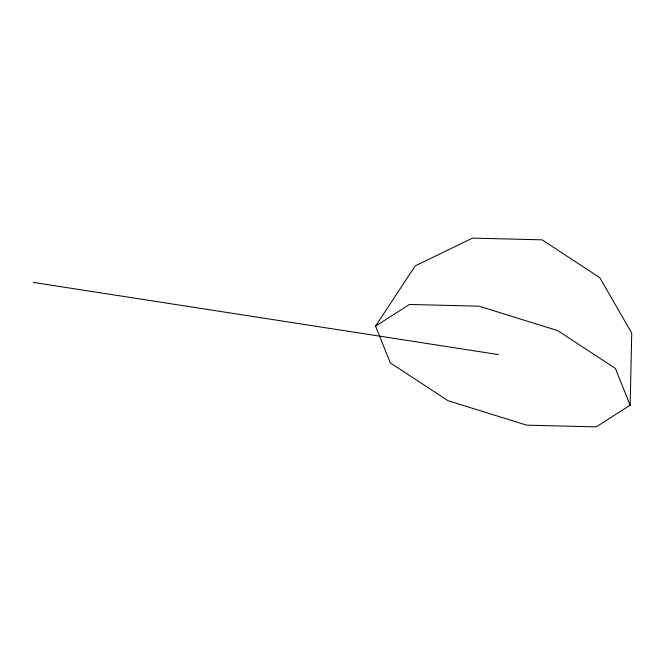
<?xml version="1.0" encoding="UTF-8"?>
<svg xmlns="http://www.w3.org/2000/svg" width="665" height="665" viewBox="0 0 665 665"><rect width="100%" height="100%" fill="white"/><g stroke="black" fill="none" stroke-linecap="round" stroke-linejoin="round"><path stroke-width="1" d="M630.146 405.201L631.75 333.148L599.805 277.671L542.075 239.841L472.516 238.128L415.193 265.875L375.567 326.116L390.313 362.891L448.052 400.721L526.722 425.159L596.272 426.872L630.146 405.201L615.391 368.435L557.661 330.605L478.991 306.166L409.432 304.454L375.567 326.116M33.25 282.401L498.409 354.586"/></g></svg>
